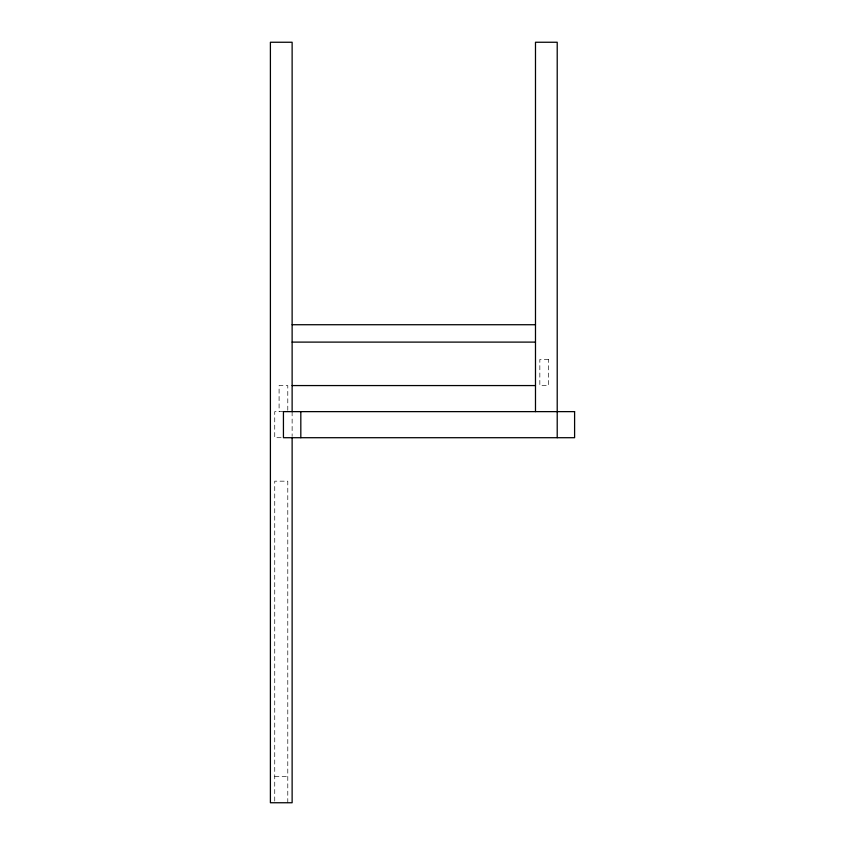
<?xml version="1.0" encoding="UTF-8"?>
<svg xmlns="http://www.w3.org/2000/svg" width="845" height="845" viewBox="0 0 845 845"><rect width="100%" height="100%" fill="white"/><g stroke="black" fill="none" stroke-linecap="round" stroke-linejoin="round"><path stroke-width="0.63" stroke-dasharray="4.22 3.17" d="M283.434 411.631L274.741 411.631L274.741 437.71L282.198 437.71M274.741 776.671L287.786 776.671M292.127 411.631L292.127 436.411M287.786 410.332L287.786 385.563L279.093 385.563L279.093 411.631M287.786 802.75L287.786 481.164L274.741 481.164L274.741 801.451M548.521 359.484L539.839 359.484L539.839 385.563L548.521 385.563L548.521 359.484"/><path stroke-width="1.27" d="M292.127 324.723L535.487 324.723M292.127 342.109L535.487 342.109M292.127 385.563L535.487 385.563M557.214 437.71L557.214 42.25L535.487 42.25L535.487 411.631M300.82 411.631L300.82 437.71M292.127 411.631L292.127 42.25L270.4 42.25L270.4 802.75L292.127 802.75L292.127 437.71M574.6 411.631L283.434 411.631L283.434 437.71L574.6 437.71L574.6 411.631"/></g></svg>
